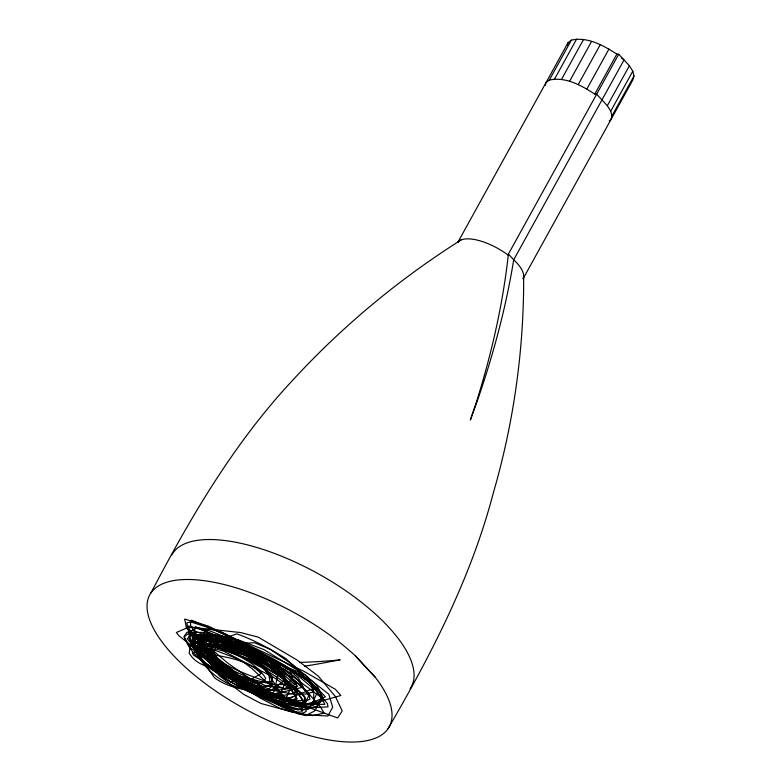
<?xml version="1.0" encoding="UTF-8"?>
<svg xmlns="http://www.w3.org/2000/svg" width="781" height="781" viewBox="0 0 781 781"><rect width="100%" height="100%" fill="white"/><g stroke="black" fill="none" stroke-linecap="round" stroke-linejoin="round"><path stroke-width="1.17" d="M523.67 275.869C524.022 349.253 513.781 422.638 493.27 493.104C471.353 576.925 431.415 654.224 388.05 728.683M268.459 692.269C286.246 700.02 305.381 704.979 324.896 704.306C315.407 686.792 300.441 672.431 286.051 658.773C270.558 648.806 254.108 640.186 236.809 633.83L198.891 647.41L198.091 655.669L205.823 663.967L235.227 680.661L246.035 685.386L258.941 688.432L275.713 694.66L296.389 700.752L305.683 700.42L304.61 696.359L299.182 690.931L279.627 675.946L251.004 660.013L224.567 648.943L215.829 647.39L214.062 650.661L213.486 655.767L224.323 673.271L257.564 692.122L277.538 700.381L301.115 703.603L309.95 699.112L308.583 693.274L303.692 687.963L289.712 676.307L254.196 657.67L217.879 647.761L206.721 645.418L204.271 646.941C208.595 665.92 230.161 673.271 241.827 687.026C261.811 695.188 282.205 706.844 304.483 704.257L308.749 695.803L297.19 679.001L286.295 670.078L256.715 655.933L201.391 638.633L192.731 637.647L192.146 642.48C220.847 673.261 257.398 698.81 298.303 710.046L306.045 705.331L340.897 695.52L335.352 689.291L303.624 671.172L229.663 636.232M192.282 639.59L192.429 636.71C220.33 639.99 247.06 649.294 272.51 660.921L297.844 671.806L311.434 682.76L322.172 699.132L321.03 700.664M302.94 704.159L302.062 711.96L292.719 712.262L279.598 708.123L260.366 698.185L237.961 684.224L190.437 647.664L184.091 636.827L196.041 627.729L198.296 627.983M258.335 651.871C278.056 664.768 302.393 672.451 318.277 690.511L311.277 705.38L308.319 709.275C281.424 712.194 258.609 693.264 233.773 685.855C215.576 679.216 200.99 664.895 193.834 646.941L196.324 637.921C217.528 629.193 238.771 640.596 256.969 651.1L252.663 648.699L209.933 633.264L207.219 633.674L205.471 639.17L209.025 654.244L210.772 656.44M545.187 85.48L546.007 82.63L549.297 80.101L571.36 40.134C587.702 36.443 603.781 45.679 617.049 54.26M567.25 45.513L568.07 42.662L571.36 40.134M549.297 80.101C565.551 76.421 581.562 85.568 594.78 94.091L616.844 54.123L618.718 54.24L629.388 65.75L632.786 71.227L633.987 76.03L611.923 115.998L610.84 119.786L609.19 121.055M633.987 76.03L632.903 79.818L523.172 278.592M151.016 592.838C190.828 516.68 234.749 441.821 293.959 378.873C343.24 325.501 399.638 278.768 461.044 239.982M568.07 42.662L457.754 242.5A37.39 14.79 28.9 0 1 508.597 255.485M554.578 79.018L576.642 39.05M561.48 79.447L583.544 39.47M569.544 81.351L591.607 41.383M578.204 84.612L600.267 44.644M586.882 89.005L608.946 49.037M621.412 57.823L624.019 59.961L513.703 259.8A933.568 458.379 -47.1 0 1 476.859 402.225L470.357 420.041L476.469 401.795A938.547 551.972 -42.9 0 0 508.402 254.079L618.718 54.24M611.923 115.998L610.722 111.195L607.325 105.718L629.388 65.75M610.722 111.195L632.786 71.227M320.61 701.231L316.998 706.092L302.364 710.066C272.891 703.203 248.29 684.976 222.439 670.205C212.188 664.797 204.066 656.509 198.003 646.707L197.29 638.272L194.274 633.176L195.279 626.557L219.939 638.165L245.966 652.389L257.955 660.902L270.46 677.049L280.955 693.948L278.973 695.48L274.873 694.319M208.595 643.974L247.313 648.298L262.162 656.177L268.459 660.775L277.284 670.303L296.36 697.482L292.358 700.752L277.87 698.526L235.227 680.661L230.639 681.911L206.428 666.076L200.922 659.613L201.186 656.06L216.386 644.813L254.381 642.714L270.06 649.226L292.836 664.777L307.734 677.361L313.991 688.373L313.425 691.898L306.162 693.967L295.13 694.553L270.363 689.838L239.162 675.497L206.906 649.372L190.759 625.962L190.388 620.895L191.579 620.231C230.249 636.115 270.411 653.404 297.649 686.45L279.959 689.955L266.897 690.306L258.941 688.432M208.322 643.964L190.447 643.056L220.672 668.751M594.78 94.091L596.655 94.208L607.325 105.718M231.469 675.155L242.94 681.423L252.595 683.063L271.29 681.706L272.725 676.912C252.712 652.906 220.681 644.755 190.954 640.85L189.178 653.15C199.018 669.532 218.856 667.325 233.841 674.686C239.503 678.377 245.8 679.109 252.322 678.709L261.059 673.632C246.845 658.676 223.298 656.889 203.958 653.141L203.099 654.605L211.163 664.045L233.734 675.223L254.918 682.565L262.689 682.721L265.735 678.416C254.928 660.423 232.152 653.053 213.574 645.565L211.114 654.439C222.39 673.593 241.27 686.684 260.6 696.896L279.354 703.046L305.615 707.976L328.03 706.864L327.376 703.417L323.363 698.975L277.138 664.904L253.347 650.807L244.98 646.961M198.647 628.012L240.802 632.571L258.179 637.13L297.034 659.984L318.248 676.082L335.44 696.623L342.215 710.974L337.636 717.973L286.832 699.493L254.362 685.464L217.626 663.957L207.258 654.995L199.956 642.714M274.551 694.231L283.903 696.623L279.247 690.765L264.759 680.671L252.058 668.643L243.477 662.122L232.592 656.87L214.209 649.968L193.073 645.301L193.473 646.16L187.264 638.79L191.277 634.933L209.63 634.611L226.822 640.781L237.492 643.534L244.922 646.941M276.249 697.843L286.217 699.756L296.116 695.51L296.36 683.941C278.797 662.171 250.701 653.433 226.822 640.781C219.588 637.911 211.827 640.898 205.745 645.067L206.233 648.396M276.171 697.814L267.512 696.135L246.269 685.484M261.039 653.433L232.631 641.084L208.039 634.689L197.29 638.272L205.696 650.056L236.057 674.55L267.717 695.031L304.58 707.186L313.63 705.243L313.757 693.489L311.258 683.863L305.244 678.601L280.164 663.606L223.639 643.241L204.124 640.527L203.265 649.079L222.439 670.205L236.926 678.425L245.566 682.106L261.371 686.802L271.837 684.82L272.296 679.265L264.32 668.116L250.437 660.091L212.949 645.994L207.551 646.453L205.549 650.739L196.373 651.588L192.36 653.014L193.483 655.015L215.712 669.707L242.012 686.118L255.192 692.806L261.049 694.504L271.163 694.739L303.262 687.124L298.479 678.103L289.146 669.854L259.048 652.36L241.817 644.696M223.864 638.546L230.678 640.205L310.74 679.987L328.772 694.202L332.696 707.176L327.825 716.04L299.933 714.283L282.078 707.059L254.362 691.322L234.954 677.303M274.404 694.172L269.25 692.854L231.625 674.823L218.963 662.747L208.039 639.444L209.669 634.445L223.415 638.438M203.177 654.263L215.712 669.707L272.452 684.556L287.154 684.488L282.156 677.537L268.439 666.837L243.34 651.92L220.593 642.538L201.732 637.111L201.732 646.492L202.884 647.644M241.71 644.657L223.376 639.473L203.285 637.208L202.338 641.445L228.013 663.313L270.372 692.874L289.946 701.436L305.01 704.55L315.417 701.318L325.443 696.857L314.46 685.406L284.362 665.1L254.791 651.784L209.493 644.842L204.612 645.399L204.632 647.722L206.262 652.301L221.404 666.486L222.439 670.205L224.508 671.328M273.77 694.016L271.983 693.508L284.714 695.246L295.472 692.522L293.334 688.305L266.663 670.401L217.665 643.798L206.164 638.409L201.156 637.364L198.335 640.566L201.205 651.217L215.38 669.297M235.921 648.894L227.281 646.209L207.414 644.657L205.12 645.487L205.647 647.898L213.33 658.988L222.439 670.205L197.661 652.896L193.766 646.844M236.233 648.991L273.487 660.57L295.306 673.398L313.376 688.637L289.995 697.794L277.06 696.642L242.969 681.247L220.808 666.74L199.868 647.761L186.327 627.28L184.658 619.069L207.892 625.932L229.302 636.046M201.322 638.624L197.476 637.423L206.985 651.764M221.14 645.682L201.732 638.751M221.296 645.741L249.119 655.669L288.091 682.399L302.53 695.002L304.932 697.96L304.727 702.754L299.396 706.951L277.47 700.752L258.003 692.308M258.648 688.325C238.225 681.022 221.052 666.974 209.757 648.455L210.724 639.209C238.439 643.749 270.851 653.346 284.831 679.987M249.412 691.927L256.002 694.485L265.569 694.426L285.797 679.333L283.347 674.013C253.786 654.527 223.239 635.138 188.699 625.952L186.864 627.202L194.703 640.459L205.559 650.339M258.306 688.198C231.02 676.619 195.465 667.726 184.131 636.661L186.639 632.551L192.858 630.316L218.875 640.635L255.846 657.602L268.108 665.666L291.752 684.215L304.6 703.505L306.23 711.413L300.49 714.39C261.694 693.323 207.482 683.473 189.031 637.872L189.246 632.483L202.796 632.385L219.1 637.14L248.534 647.615L257.857 652.867L290.171 676.951L308.085 692.806L320.864 707.625L324.135 713.151L312.576 715.601L298.928 713.297L275.39 702.851L235.227 680.661L229.594 674.081M258.862 688.422L268.137 692.151M231.557 675.184L237.199 679.782L245.175 684.097L271.808 693.46L243.789 685.523L235.227 680.661L246.2 685.386M246.396 685.474L257.369 690.189L273.204 692.845L275.029 689.018L278.134 671.758L277.265 664.192L273.448 660.746M257.505 692.093L235.227 680.661M232.455 678.396L246.132 685.406M224.547 671.367L259.097 689.955L276.445 696.906L284.196 698.214L286.734 696.779L289.478 690.804L294.544 684.547L282.351 673.271L240.636 643.905L225.377 635.041L214.326 629.994L207.687 629.203L202.884 634.328L196.021 653.141L206.662 665.031L230.639 681.911L249.227 691.849M231.42 675.106L226.871 672.626M257.144 651.188L301.085 676.141L318.394 689.769L322.407 697.628L316.754 703.906L279.149 704.159L250.945 691.605L225.104 674.716L201.644 653.98L178.703 635.529L176.34 632.503L187.811 627.533C213.828 626.655 234.993 644.276 256.715 655.933C273.682 669.161 291.059 682.653 303.35 700.547L302.979 704.13M232.504 675.916L215.156 662.962L205.549 650.739L216.005 649.031L223.581 651.1L274.248 677.752L291.879 690.121L296.184 697.228M202.826 653.951L199.604 651.286L192.263 639.678M205.92 650.69C227.515 670.449 258.794 677.693 285.231 689.047L292.24 678.084L289.722 669.776C261.947 647.478 225.484 641.055 191.628 633.42L189.432 633.908L191.911 645.799L214.658 677.918C231.352 689.955 252.283 690.658 271.866 693.469L273.555 694.055L281.219 692.474L285.377 681.706L280.672 667.023L259.78 651.403L219.832 631.282L191.15 622.057L186.884 622.711L187.469 626.782L199.868 642.587M228.833 675.438L217.762 664.904L221.521 669.171M202.914 647.693L218.329 663.176L252.243 684.878L266.858 690.492L270.861 687.095L268.762 674.13L257.818 661.605L232.689 648.591L205.754 640.283L197.525 641.836L197.73 645.594L206.311 654.468L233.548 670.752L266.009 685.982L288.658 688.94L289.985 687.866L284.85 680.046M508.402 254.079L513.703 259.8A37.39 14.79 28.9 0 1 523.065 278.827M375.222 677.234L355.589 656.079A136.695 54.065 28.9 0 0 154.16 589.206A136.695 54.065 28.9 0 0 280.984 725.93A136.695 54.065 28.9 0 0 375.222 677.234L355.56 656.128M216.191 663.147L217.645 664.797L212.94 658.432M209.025 654.244L207.111 651.891M210.85 656.518L214.111 660.56M214.14 660.628L214.619 661.214M215.087 661.78L216.044 662.981M296.35 697.492L297.258 698.995L291.147 701.094L252.009 688.979L223.181 675.809L199.223 653.004L193.483 646.19L193.776 646.814M215.712 669.707L218.983 675.409L243.711 694.377L261.069 703.505L305.547 715.591L314.46 711.071L323.002 697.55L316.793 685.269L305.781 675.311L263.958 649.597L237.746 639.659L203.626 635.685L203.743 642.226L222.439 670.205L207.502 656.304L206.272 648.464M210.997 654.956L212.91 658.403M304.414 666.183A911.398 447.493 -47.1 0 0 332.081 661.302L340.174 659.906L331.486 660.658L332.081 661.302L331.271 660.658L322.846 661.292A896.002 526.941 -42.9 0 1 299.67 662.415M171.849 554.871A136.695 54.065 28.9 0 1 319.966 574.709A136.695 54.065 28.9 0 1 410.113 688.715"/></g></svg>
